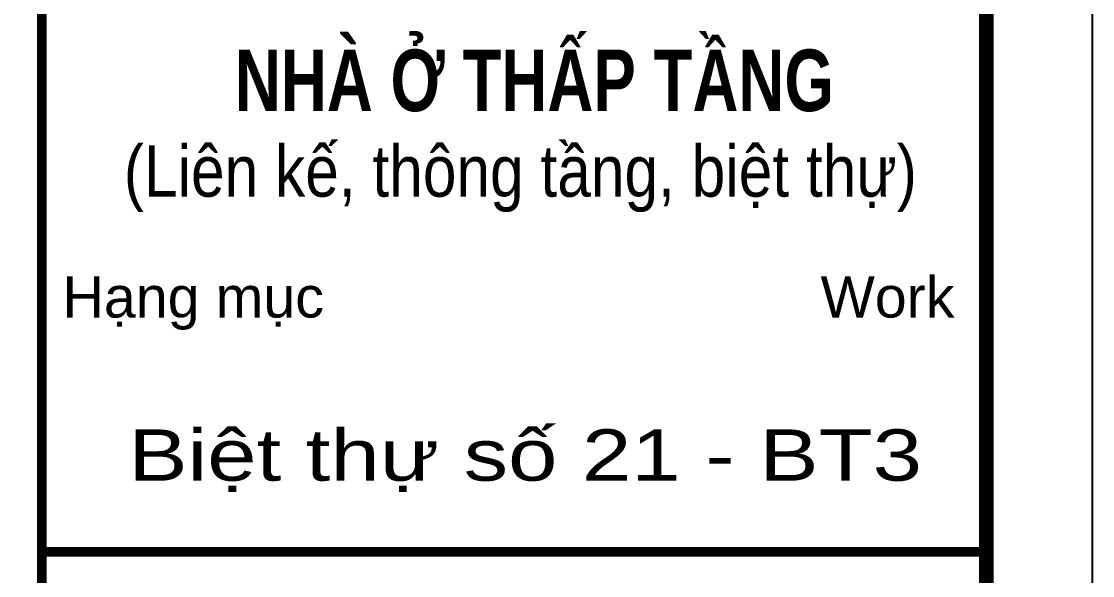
# Model space of a CAD drawing. Header units: millimetres. Extents: x -229618 to 2906, y -178063 to 96806.
# Drawn here: x -129035 to -126427, y -54899 to -53549 of the extents above; entities that cross this region are included whole.
import ezdxf
from ezdxf.enums import TextEntityAlignment as Align

# ---------------------------------------------------------------- set-up
doc = ezdxf.new("R2010")
doc.units = ezdxf.units.MM
doc.header["$LTSCALE"] = 200
doc.header["$MEASUREMENT"] = 0
doc.layers.get('DEFPOINTS').update_dxf_attribs({"linetype": 'CONTINUOUS'})
doc.layers.add('in', color=203, linetype='CONTINUOUS', lineweight=5, plot=False)
doc.layers.add('KHUNGTEN', color=7, linetype='CONTINUOUS')
doc.layers.add('thay', color=7, linetype='CONTINUOUS', lineweight=18)
doc.styles.add('Aria H B iso', font='Vharialb_0.ttf')
doc.styles.add('Arial iso', font='vnarial_0.ttf')

# ---------------------------------------------------------------- blocks, each defined once
blk = doc.blocks.new('KhungA3')
at = {"layer": 'DEFPOINTS', "color": 8}
blk.add_lwpolyline([(-3.738, 3.813), (416.305, 3.813), (416.305, 300.813), (-3.738, 300.813)], close=True, dxfattribs=at)
at = {"layer": 'KHUNGTEN', "color": 4}
for points, const_width in [([(7.542, 8.987), (411.131, 8.987), (411.131, 295.639), (7.542, 295.639)], 0.724), ([(365.131, 295.639), (411.131, 295.639), (411.131, 8.987), (365.131, 8.987)], 0.466)]:
    blk.add_lwpolyline(points, close=True, dxfattribs=dict(at, const_width=const_width))
at = {"layer": 'KHUNGTEN', "color": 4, "const_width": 0.466}
blk.add_lwpolyline([(365.131, 184.008), (411.131, 184.008)], dxfattribs=at)
at = {"layer": 'KHUNGTEN', "color": 7}
for s, height, style, width, p, p2 in [('nhµ ë thÊp tÇng ', 3, 'Aria H B iso', 0.745677, (374.535, 205.468), (404.57, 205.468)), ('(Liªn kÕ, th«ng tÇng, biÖt thù)', 2.5, 'Arial iso', 0.850064, (369.129, 201.303), (407.75, 201.303)), ('BiÖt thù sè 21 - BT3', 2.5, 'Arial iso', 1.25209, (369.351, 187.469), (407.998, 187.469))]:
    blk.add_text(s, height=height, dxfattribs=dict(at, style=style, width=width)).set_placement(p, p2, align=Align.FIT)
at = {"layer": 'KHUNGTEN', "color": 8, "style": 'Arial iso', "width": 1}
blk.add_text('H¹ng môc', height=2, dxfattribs=at).set_placement((366.139, 195.415))
blk.add_text('Work', height=2, dxfattribs=at).set_placement((409.579, 195.415), align=Align.RIGHT)

msp = doc.modelspace()

# ---------------------------------------------------------------- linework, layer by layer
at = {"layer": 'in'}
for points in [[(-147428.7, -49000.5), (-126426.6, -49000.5), (-126426.6, -63850.5), (-147428.7, -63850.5)], [(-126426.6, -49000.5), (-115925.5, -49000.5), (-115925.5, -56425.5), (-126426.6, -56425.5)]]:
    msp.add_lwpolyline(points, close=True, dxfattribs=at)

# ---------------------------------------------------------------- block references
at = {"layer": 'thay', "xscale": 50, "yscale": 50, "zscale": 50.00000000000006}
msp.add_blockref('KhungA3', (-147241.8, -64041.2), dxfattribs=at)

doc.saveas('drawing.dxf')
